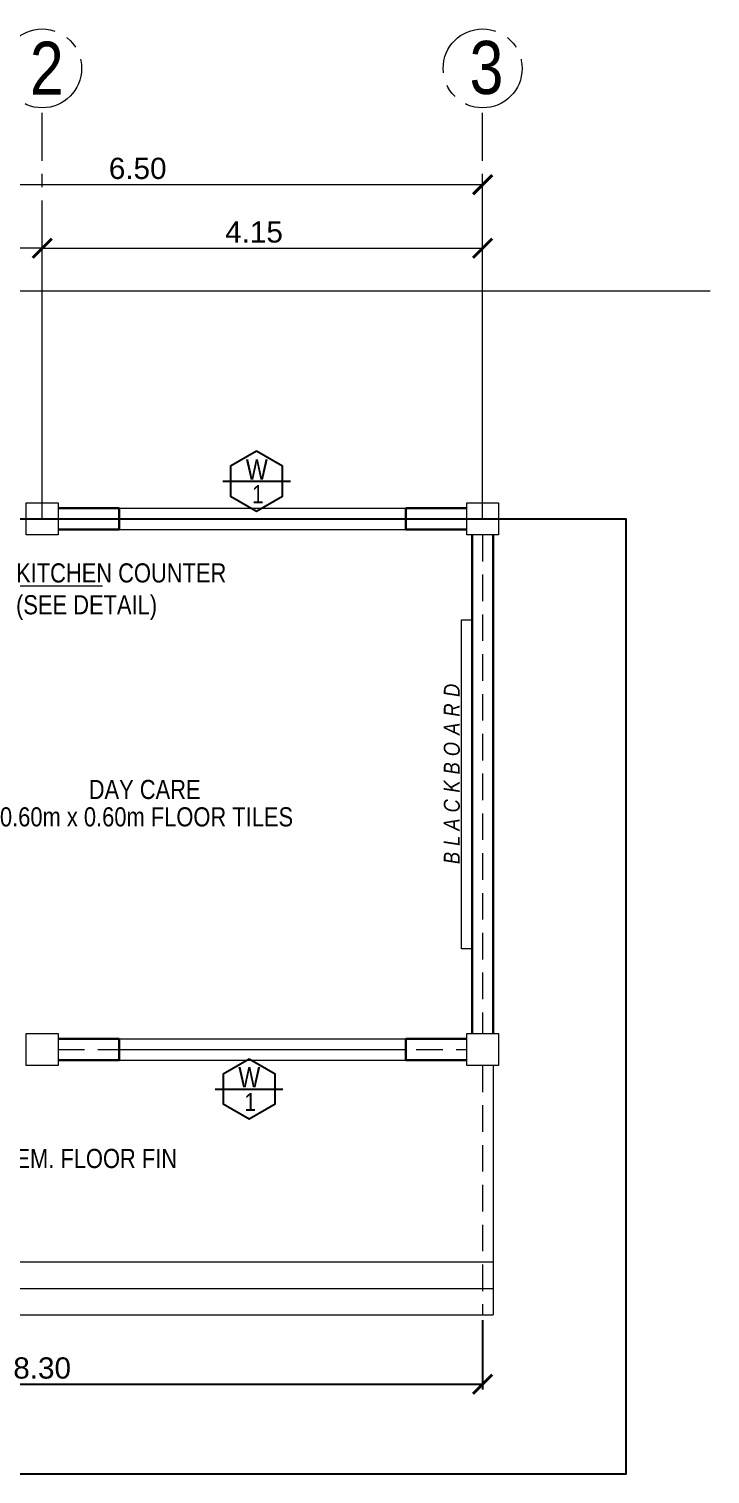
# Model space of a CAD drawing. Header units: metres. Extents: x -460 to 31334, y -1777 to 24987.
# Drawn here: x 136.97 to 143.39, y -765.69 to -752.08 of the extents above; entities that cross this region are included whole.
import ezdxf

# ---------------------------------------------------------------- set-up
doc = ezdxf.new("R2010")
doc.units = ezdxf.units.M
doc.header["$MEASUREMENT"] = 0
doc.linetypes.add('CENTER2', pattern=[1.125, 0.75, -0.125, 0.125, -0.125])
doc.linetypes.add('DASHED2', pattern=[0.375, 0.25, -0.125])
doc.layers.get('Defpoints').update_dxf_attribs({"color": 2})
for name, color, linetype in [('01 FURNITURE', 8, 'Continuous'), ('Anno_Flr. Level', 1, 'Continuous'), ('Anno_Win&Dr Sched', 1, 'Continuous')]:
    doc.layers.add(name, color=color, linetype=linetype)
doc.layers.add('Arch_Door', color=1, linetype='Continuous', lineweight=18)
doc.layers.add('DIM', color=8, linetype='Continuous', lineweight=5)
doc.styles.add('AN100', font='ARIALN.TTF', dxfattribs={"height": 0.25})
doc.styles.get("Standard").update_dxf_attribs({"font": 'arial.ttf'})
doc.dimstyles.new('elev', dxfattribs={"dimtxt": 0.2, "dimasz": 0.18, "dimexe": 0.05, "dimexo": 0.05, "dimgap": 0.05, "dimtad": 1, "dimzin": 0, "dimdsep": 46, "dimtxsty": 'Standard', "dimblk": 'ARCHTICK', "dimcen": 0.025, "dimclrd": 256, "dimclre": 256, "dimadec": 0, "dimazin": 0, "dimtfac": 1, "dimtix": 1, "dimtofl": 0, "dimtmove": 0, "dimatfit": 3, "dimldrblk": 'ARCHTICK', "dimfxl": 0.1, "dimtolj": 1, "dimtzin": 0, "dimlwd": -1, "dimlwe": -1, "dimarcsym": 0})

# ---------------------------------------------------------------- blocks, each defined once
blk = doc.blocks.new('_ArchTick')
at = {"color": 0, "linetype": 'ByBlock', "const_width": 0.15}
blk.add_lwpolyline([(-0.5, -0.5), (0.5, 0.5)], dxfattribs=at)
blk = doc.blocks.new('*D428')
at = {"layer": '01 FURNITURE', "transparency": 16777216}
for p, q in [((132.948, -764.243), (132.948, -764.896)), ((141.248, -764.243), (141.248, -764.896)), ((132.948, -764.846), (141.248, -764.846))]:
    blk.add_line(p, q, dxfattribs=at)
at = {"layer": 'Defpoints', "color": 0, "transparency": 16777216}
for p in [(132.948, -764.193), (141.248, -764.193), (141.248, -764.846)]:
    blk.add_point(p, dxfattribs=at)
at = {"layer": '01 FURNITURE', "transparency": 16777216, "xscale": 0.18, "yscale": 0.18, "zscale": 0.18, "rotation": 180}
blk.add_blockref('_ArchTick', (132.948, -764.846), dxfattribs=at)
at = {"layer": '01 FURNITURE', "transparency": 16777216, "xscale": 0.18, "yscale": 0.18, "zscale": 0.18}
blk.add_blockref('_ArchTick', (141.248, -764.846), dxfattribs=at)
at = {"layer": '01 FURNITURE', "color": 0, "lineweight": 9, "transparency": 16777216, "insert": (137.098, -764.694), "char_height": 0.2, "attachment_point": 5}
blk.add_mtext('\\A1;8.30', dxfattribs=at)
blk = doc.blocks.new('*D429')
at = {"layer": 'Defpoints', "color": 0, "transparency": 16777216}
for p in [(141.248, -753.543), (134.748, -756.693), (141.248, -756.693)]:
    blk.add_point(p, dxfattribs=at)
at = {"layer": 'DIM', "transparency": 16777216}
for p, q in [((134.748, -756.643), (134.748, -753.493)), ((134.748, -753.543), (141.248, -753.543)), ((141.248, -756.643), (141.248, -753.493))]:
    blk.add_line(p, q, dxfattribs=at)
at = {"layer": 'DIM', "transparency": 16777216, "xscale": 0.18, "yscale": 0.18, "zscale": 0.18, "rotation": 180}
blk.add_blockref('_ArchTick', (134.748, -753.543), dxfattribs=at)
at = {"layer": 'DIM', "transparency": 16777216, "xscale": 0.18, "yscale": 0.18, "zscale": 0.18}
blk.add_blockref('_ArchTick', (141.248, -753.543), dxfattribs=at)
at = {"layer": 'DIM', "color": 0, "lineweight": 9, "transparency": 16777216, "insert": (137.998, -753.391), "char_height": 0.2, "attachment_point": 5}
blk.add_mtext('\\A1;6.50', dxfattribs=at)
blk = doc.blocks.new('*D430')
at = {"layer": 'Defpoints', "color": 0, "transparency": 16777216}
for p in [(141.248, -754.142), (137.098, -756.693), (141.248, -756.693)]:
    blk.add_point(p, dxfattribs=at)
at = {"layer": 'DIM', "transparency": 16777216}
for p, q in [((137.098, -756.643), (137.098, -754.092)), ((141.248, -756.643), (141.248, -754.092)), ((137.098, -754.142), (141.248, -754.142))]:
    blk.add_line(p, q, dxfattribs=at)
at = {"layer": 'DIM', "transparency": 16777216, "xscale": 0.18, "yscale": 0.18, "zscale": 0.18, "rotation": 180}
blk.add_blockref('_ArchTick', (137.098, -754.142), dxfattribs=at)
at = {"layer": 'DIM', "transparency": 16777216, "xscale": 0.18, "yscale": 0.18, "zscale": 0.18}
blk.add_blockref('_ArchTick', (141.248, -754.142), dxfattribs=at)
at = {"layer": 'DIM', "color": 0, "lineweight": 9, "transparency": 16777216, "insert": (139.094, -753.99), "char_height": 0.2, "attachment_point": 5}
blk.add_mtext('\\A1;4.15', dxfattribs=at)
blk = doc.blocks.new('*D435')
at = {"layer": 'Defpoints', "color": 0, "transparency": 16777216}
for p in [(134.748, -754.142), (134.748, -756.593), (137.098, -756.693)]:
    blk.add_point(p, dxfattribs=at)
at = {"layer": 'DIM', "transparency": 16777216}
for p, q in [((134.748, -756.543), (134.748, -754.092)), ((137.098, -756.643), (137.098, -754.092)), ((137.098, -754.142), (134.748, -754.142))]:
    blk.add_line(p, q, dxfattribs=at)
at = {"layer": 'DIM', "transparency": 16777216, "xscale": 0.18, "yscale": 0.18, "zscale": 0.18, "rotation": 180}
blk.add_blockref('_ArchTick', (134.748, -754.142), dxfattribs=at)
at = {"layer": 'DIM', "transparency": 16777216, "xscale": 0.18, "yscale": 0.18, "zscale": 0.18}
blk.add_blockref('_ArchTick', (137.098, -754.142), dxfattribs=at)
at = {"layer": 'DIM', "color": 0, "lineweight": 9, "transparency": 16777216, "insert": (135.923, -753.99), "char_height": 0.2, "attachment_point": 5}
blk.add_mtext('\\A1;2.35', dxfattribs=at)

msp = doc.modelspace()

# ---------------------------------------------------------------- linework, layer by layer
msp.add_lwpolyline([(131.29799, -756.69252), (142.59799, -756.69252), (142.59799, -765.69252), (131.29799, -765.69252)], close=True)
at = {"color": 3, "lineweight": 9}
for points in [[(137.82299, -756.59252), (140.52299, -756.59252)], [(137.82299, -756.69252), (140.52299, -756.69252)], [(137.82299, -756.79252), (140.52299, -756.79252)], [(137.82299, -761.59252), (140.52299, -761.59252)], [(137.82299, -761.69252), (140.52299, -761.69252)], [(137.82299, -761.79252), (140.52299, -761.79252)]]:
    msp.add_lwpolyline(points, dxfattribs=at)
at = {"color": 8, "lineweight": 9}
msp.add_lwpolyline([(141.04799, -757.64252), (141.14799, -757.64252), (141.14799, -760.74252), (141.04799, -760.74252)], close=True, dxfattribs=at)
at = {"layer": '01 FURNITURE', "color": 18, "linetype": 'CENTER2', "lineweight": 9, "true_color": 0x000000}
for p, q in [((137.09799, -756.69252), (137.09799, -752.86517)), ((141.24799, -756.69252), (141.24799, -752.86605))]:
    msp.add_line(p, q, dxfattribs=at)
at = {"layer": '01 FURNITURE', "color": 4, "lineweight": 9}
msp.add_line((130.80528, -754.54252), (143.39069, -754.54252), dxfattribs=at)
at = {"layer": '01 FURNITURE', "color": 1, "lineweight": 30}
for p, q in [((137.24799, -756.59252), (137.82299, -756.59252)), ((137.82299, -756.79252), (137.82299, -756.59252)), ((140.52299, -756.59252), (141.09799, -756.59252)), ((140.52299, -756.79252), (140.52299, -756.59252)), ((137.24799, -756.79252), (137.82299, -756.79252)), ((140.52299, -756.79252), (141.09799, -756.79252)), ((141.14799, -756.84252), (141.14799, -761.54252)), ((141.34799, -756.84252), (141.34799, -761.54252)), ((137.24799, -761.59252), (137.82299, -761.59252)), ((137.82299, -761.7948), (137.82299, -761.59252)), ((140.52299, -761.59252), (141.09799, -761.59252)), ((140.52299, -761.7948), (140.52299, -761.59252)), ((137.24799, -761.79252), (137.82299, -761.79252)), ((140.52299, -761.79252), (141.09799, -761.79252))]:
    msp.add_line(p, q, dxfattribs=at)
at = {"layer": '01 FURNITURE', "color": 250, "linetype": 'DASHED2', "lineweight": 9}
for p, q in [((137.24799, -756.69252), (141.09799, -756.69252)), ((141.24799, -756.84252), (141.24799, -761.54252)), ((137.24799, -761.69252), (141.09799, -761.69252)), ((141.24799, -761.84252), (141.24799, -764.19252))]:
    msp.add_line(p, q, dxfattribs=at)
at = {"layer": '01 FURNITURE', "color": 18, "lineweight": 9, "true_color": 0x000000}
msp.add_line((136.69834, -757.32402), (137.66518, -757.32402), dxfattribs=at)
at = {"layer": '01 FURNITURE', "color": 250, "lineweight": 9}
for p, q in [((141.34799, -761.84252), (141.34799, -764.19252)), ((132.84799, -763.69252), (141.34799, -763.69252)), ((132.84799, -763.94252), (141.34799, -763.94252)), ((132.84799, -764.19252), (141.34799, -764.19252))]:
    msp.add_line(p, q, dxfattribs=at)
for points in [[(136.94799, -756.54252), (137.24799, -756.54252), (137.24799, -756.84252), (136.94799, -756.84252), (136.94799, -756.54252)], [(141.09799, -756.54252), (141.39799, -756.54252), (141.39799, -756.84252), (141.09799, -756.84252), (141.09799, -756.54252)], [(136.94799, -761.54252), (137.24799, -761.54252), (137.24799, -761.84252), (136.94799, -761.84252), (136.94799, -761.54252)], [(141.09799, -761.54252), (141.39799, -761.54252), (141.39799, -761.84252), (141.09799, -761.84252), (141.09799, -761.54252)]]:
    msp.add_lwpolyline(points, dxfattribs=at)
at = {"layer": '01 FURNITURE', "color": 18, "linetype": 'CENTER2', "lineweight": 9, "true_color": 0x000000}
for centre in [(137.09799, -752.44738), (141.24799, -752.44738)]:
    msp.add_circle(centre, 0.37192, dxfattribs=at)
at = {"layer": 'Anno_Win&Dr Sched', "color": 1}
for p, q in [((138.79927, -756.33689), (139.43739, -756.33689)), ((138.72829, -762.06408), (139.36641, -762.06408))]:
    msp.add_line(p, q, dxfattribs=at)
for points in [[(139.11833, -756.05435), (138.87364, -756.19562), (138.87364, -756.47817), (139.11833, -756.61944), (139.36303, -756.47817), (139.36303, -756.19562)], [(139.04735, -761.78153), (138.80266, -761.92281), (138.80266, -762.20535), (139.04735, -762.34663), (139.29205, -762.20535), (139.29205, -761.92281)]]:
    msp.add_lwpolyline(points, close=True, dxfattribs=at)

# ---------------------------------------------------------------- texts
at = {"layer": 'Anno_Flr. Level', "color": 1, "lineweight": 9, "char_height": 0.18, "width": 3.0536596, "attachment_point": 1}
for s, insert in [('\\A1;{\\fArial Narrow|b0|i0|c0|p34;KITCHEN COUNTER \\P(SEE DETAIL) }', (136.85217, -757.11135)), ('\\A1;\\pi1.01317;{\\fArial Narrow|b0|i0|c0|p34;DAY CARE }', (136.52355, -759.15167)), ('\\A1;\\pi0.15516;{\\fArial Narrow|b0|i0|c0|p34;0.60m x 0.60m FLOOR TILES }', (136.54509, -759.40973)), ('\\A1;\\pi0.3804;{\\fArial Narrow|b0|i0|c0|p34;PLAIN CEM. FLOOR FIN}', (135.66351, -762.62874))]:
    msp.add_mtext(s, dxfattribs=dict(at, insert=insert))
at = {"layer": 'Anno_Flr. Level', "color": 1, "lineweight": 9, "insert": (140.88219, -760.69976), "char_height": 0.15, "width": 3.0536596, "attachment_point": 1, "rotation": 90}
msp.add_mtext('\\A1;\\pi0.75468;{\\fArial Narrow|b0|i1|c0|p34;\\T1.5;BLACKBOARD}', dxfattribs=at)
at = {"layer": 'Anno_Win&Dr Sched', "char_height": 0.1918577, "width": 0.2241403, "attachment_point": 1}
for insert in [(139.01672, -756.13024), (138.94574, -761.85743)]:
    msp.add_mtext('{\\fArial Narrow|b0|i0|c0|p34;W}', dxfattribs=dict(at, insert=insert))
at = {"layer": 'Arch_Door', "color": 5, "linetype": 'Continuous', "attachment_point": 1, "style": 'AN100'}
for s, insert, char_height, width in [('{\\C3;2}', (136.98234, -752.19646), 0.5, 0.1151731), ('{\\C3;3}', (141.12469, -752.18881), 0.5, 0.1151731), ('1', (139.07489, -756.37445), 0.17054, 0.0832498), ('1', (139.00391, -762.10163), 0.17054, 0.0832498)]:
    msp.add_mtext(s, dxfattribs=dict(at, insert=insert, char_height=char_height, width=width))

# ---------------------------------------------------------------- dimensions: what is measured, and where the dimension line sits
at = {"layer": '01 FURNITURE', "color": 4, "lineweight": 9}
dim = msp.add_linear_dim(base=(141.24799, -764.84648), p1=(132.94799, -764.19252), p2=(141.24799, -764.19252), dimstyle='elev', dxfattribs=at)
dim.commit()
dim.dimension.update_dxf_attribs({"geometry": '*D428', "text_midpoint": (137.09799, -764.84648), "dimtype": 160})
at = {"layer": 'DIM', "color": 0, "lineweight": 9}
for base, p1, p2, picture, middle in [((141.24799, -753.54265), (134.74799, -756.69252), (141.24799, -756.69252), '*D429', (137.99799, -753.39054)), ((134.74799, -754.14227), (137.09799, -756.69252), (134.74799, -756.59252), '*D435', (135.92299, -753.99009))]:
    dim = msp.add_linear_dim(base=base, p1=p1, p2=p2, dimstyle='elev', dxfattribs=at)
    dim.commit()
    dim.dimension.update_dxf_attribs({"geometry": picture, "text_midpoint": middle})
dim = msp.add_linear_dim(base=(141.24799, -754.14227), p1=(137.09799, -756.69252), p2=(141.24799, -756.69252), dimstyle='elev', dxfattribs=at)
dim.commit()
dim.dimension.update_dxf_attribs({"geometry": '*D430', "text_midpoint": (139.09355, -754.14227), "dimtype": 160})

doc.saveas('drawing.dxf')
